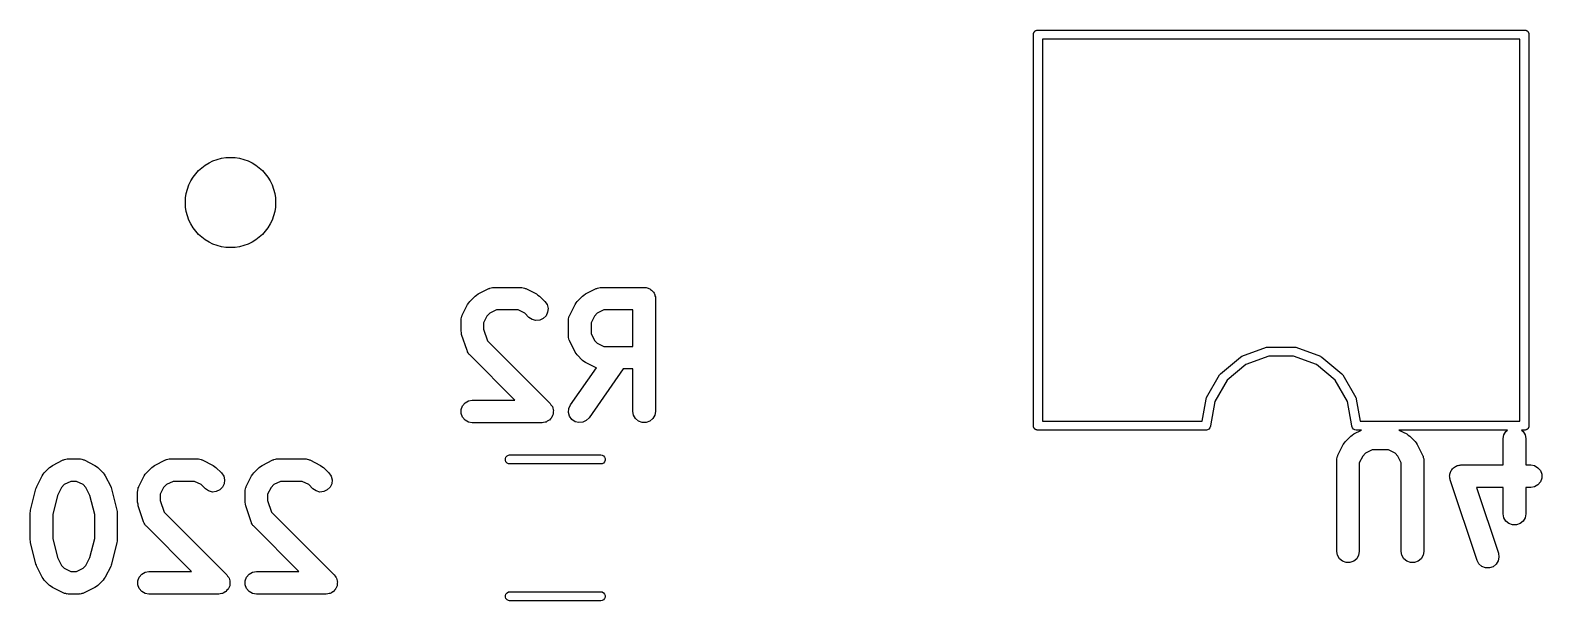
# Model space of a CAD drawing. Extents: x 81 to 161, y -172 to -32.
# Drawn here: x 103.76 to 123.86, y -108.16 to -100.57 of the extents above; entities that cross this region are included whole.
import ezdxf

# ---------------------------------------------------------------- set-up
doc = ezdxf.new("R2010")
doc.units = 0
doc.header["$MEASUREMENT"] = 0
doc.layers.add('BLACK', color=7, linetype='CONTINUOUS')

msp = doc.modelspace()

# ---------------------------------------------------------------- linework, layer by layer
at = {"layer": 'BLACK', "linetype": 'CONTINUOUS'}
for p, q in [((117.101, -100.616), (117.103, -100.611)), ((117.101, -100.621), (117.101, -100.616)), ((117.101, -105.832), (117.101, -100.621)), ((117.103, -100.611), (117.104, -100.606)), ((117.104, -100.606), (117.106, -100.601)), ((117.106, -100.601), (117.108, -100.596)), ((117.108, -100.596), (117.112, -100.592)), ((117.112, -100.592), (117.114, -100.587)), ((117.114, -100.587), (117.118, -100.584)), ((117.118, -100.584), (117.122, -100.58)), ((117.122, -100.58), (117.126, -100.577)), ((117.126, -100.577), (117.131, -100.574)), ((117.131, -100.574), (117.136, -100.572)), ((117.136, -100.572), (117.14, -100.569)), ((117.14, -100.569), (117.145, -100.568)), ((117.145, -100.568), (117.15, -100.567)), ((117.15, -100.567), (117.156, -100.567)), ((117.156, -100.567), (117.156, -100.567)), ((117.156, -100.567), (123.636, -100.567)), ((123.571, -100.687), (117.221, -100.687)), ((117.221, -100.687), (117.221, -105.767)), ((123.571, -105.767), (123.571, -100.687)), ((123.636, -100.567), (123.636, -100.567)), ((123.636, -100.567), (123.642, -100.567)), ((123.642, -100.567), (123.647, -100.568)), ((123.647, -100.568), (123.652, -100.569)), ((123.652, -100.569), (123.656, -100.572)), ((123.656, -100.572), (123.661, -100.574)), ((123.661, -100.574), (123.666, -100.577)), ((123.666, -100.577), (123.67, -100.58)), ((123.67, -100.58), (123.674, -100.584)), ((123.674, -100.584), (123.678, -100.587)), ((123.678, -100.587), (123.68, -100.592)), ((123.68, -100.592), (123.684, -100.596)), ((123.684, -100.596), (123.686, -100.601)), ((123.686, -100.601), (123.688, -100.606)), ((123.688, -100.606), (123.689, -100.611)), ((123.689, -100.611), (123.691, -100.616)), ((123.691, -100.616), (123.691, -100.621)), ((123.691, -100.621), (123.691, -100.621)), ((123.691, -100.621), (123.691, -105.832)), ((109.607, -104.175), (109.678, -104.104)), ((109.678, -104.104), (109.698, -104.09)), ((109.698, -104.09), (109.717, -104.076)), ((109.717, -104.076), (109.86, -104.004)), ((109.86, -104.004), (109.868, -104.002)), ((109.868, -104.002), (109.876, -103.998)), ((109.876, -103.998), (109.893, -103.995)), ((109.893, -103.995), (109.91, -103.99)), ((109.91, -103.99), (109.919, -103.99)), ((109.919, -103.99), (109.927, -103.989)), ((109.927, -103.989), (110.284, -103.989)), ((110.284, -103.989), (110.293, -103.99)), ((110.293, -103.99), (110.301, -103.99)), ((110.301, -103.99), (110.318, -103.995)), ((110.318, -103.995), (110.336, -103.998)), ((110.336, -103.998), (110.343, -104.002)), ((110.343, -104.002), (110.351, -104.004)), ((110.351, -104.004), (110.494, -104.076)), ((110.494, -104.076), (110.514, -104.09)), ((110.514, -104.09), (110.533, -104.104)), ((110.533, -104.104), (110.605, -104.175)), ((111.035, -104.175), (111.107, -104.104)), ((111.107, -104.104), (111.126, -104.09)), ((111.126, -104.09), (111.146, -104.076)), ((111.146, -104.076), (111.289, -104.004)), ((111.289, -104.004), (111.297, -104.002)), ((111.297, -104.002), (111.304, -103.998)), ((111.304, -103.998), (111.322, -103.995)), ((111.322, -103.995), (111.339, -103.99)), ((111.339, -103.99), (111.347, -103.99)), ((111.347, -103.99), (111.356, -103.989)), ((111.356, -103.989), (111.927, -103.989)), ((111.927, -103.989), (111.94, -103.991)), ((111.94, -103.991), (111.953, -103.991)), ((111.953, -103.991), (111.966, -103.995)), ((111.966, -103.995), (111.978, -103.998)), ((111.978, -103.998), (111.99, -104.004)), ((111.99, -104.004), (112.002, -104.009)), ((112.002, -104.009), (112.012, -104.017)), ((112.012, -104.017), (112.024, -104.024)), ((112.024, -104.024), (112.032, -104.034)), ((112.032, -104.034), (112.042, -104.042)), ((112.042, -104.042), (112.049, -104.054)), ((112.049, -104.054), (112.057, -104.064)), ((112.057, -104.064), (112.062, -104.076)), ((112.062, -104.076), (112.068, -104.087)), ((112.068, -104.087), (112.07, -104.1)), ((112.07, -104.1), (112.075, -104.113)), ((109.507, -104.357), (109.579, -104.214)), ((109.579, -104.214), (109.593, -104.195)), ((109.593, -104.195), (109.607, -104.175)), ((109.963, -104.289), (109.873, -104.333)), ((110.249, -104.289), (109.963, -104.289)), ((110.338, -104.333), (110.249, -104.289)), ((110.605, -104.175), (110.635, -104.218)), ((110.635, -104.218), (110.648, -104.268)), ((110.648, -104.268), (110.643, -104.32)), ((110.936, -104.357), (111.007, -104.214)), ((111.007, -104.214), (111.022, -104.195)), ((111.022, -104.195), (111.035, -104.175)), ((111.391, -104.289), (111.302, -104.333)), ((111.777, -104.289), (111.391, -104.289)), ((111.777, -104.774), (111.777, -104.289)), ((112.075, -104.113), (112.075, -104.126)), ((112.075, -104.126), (112.077, -104.139)), ((112.077, -104.139), (112.077, -105.639)), ((109.491, -104.424), (109.493, -104.416)), ((109.491, -104.567), (109.491, -104.424)), ((109.492, -104.407), (109.497, -104.39)), ((109.493, -104.416), (109.492, -104.407)), ((109.497, -104.39), (109.5, -104.373)), ((109.5, -104.373), (109.505, -104.365)), ((109.505, -104.365), (109.507, -104.357)), ((109.836, -104.37), (109.791, -104.46)), ((109.791, -104.46), (109.791, -104.543)), ((109.873, -104.333), (109.836, -104.37)), ((110.393, -104.387), (110.338, -104.333)), ((110.435, -104.417), (110.393, -104.387)), ((110.485, -104.431), (110.435, -104.417)), ((110.537, -104.426), (110.485, -104.431)), ((110.585, -104.404), (110.537, -104.426)), ((110.621, -104.367), (110.585, -104.404)), ((110.643, -104.32), (110.621, -104.367)), ((110.92, -104.424), (110.922, -104.416)), ((110.92, -104.639), (110.92, -104.424)), ((110.921, -104.407), (110.926, -104.39)), ((110.922, -104.416), (110.921, -104.407)), ((110.926, -104.39), (110.929, -104.373)), ((110.929, -104.373), (110.933, -104.365)), ((110.933, -104.365), (110.936, -104.357)), ((111.265, -104.37), (111.22, -104.46)), ((111.22, -104.46), (111.22, -104.603)), ((111.302, -104.333), (111.265, -104.37)), ((109.496, -104.591), (109.491, -104.567)), ((109.499, -104.615), (109.496, -104.591)), ((109.571, -104.829), (109.499, -104.615)), ((109.791, -104.543), (109.844, -104.7)), ((109.844, -104.7), (110.676, -105.533)), ((110.922, -104.647), (110.92, -104.639)), ((110.921, -104.656), (110.922, -104.647)), ((110.926, -104.673), (110.921, -104.656)), ((110.929, -104.69), (110.926, -104.673)), ((110.933, -104.697), (110.929, -104.69)), ((110.936, -104.706), (110.933, -104.697)), ((111.007, -104.849), (110.936, -104.706)), ((111.22, -104.603), (111.265, -104.693)), ((111.265, -104.693), (111.302, -104.73)), ((109.575, -104.836), (109.571, -104.829)), ((109.577, -104.845), (109.575, -104.836)), ((109.587, -104.859), (109.577, -104.845)), ((109.595, -104.875), (109.587, -104.859)), ((109.602, -104.88), (109.595, -104.875)), ((109.607, -104.887), (109.602, -104.88)), ((110.208, -105.489), (109.607, -104.887)), ((111.022, -104.868), (111.007, -104.849)), ((111.035, -104.887), (111.022, -104.868)), ((111.107, -104.959), (111.035, -104.887)), ((111.302, -104.73), (111.391, -104.774)), ((111.391, -104.774), (111.777, -104.774)), ((119.857, -104.915), (119.875, -104.904)), ((119.875, -104.904), (120.202, -104.785)), ((120.233, -104.902), (119.926, -105.013)), ((120.202, -104.785), (120.222, -104.782)), ((120.222, -104.782), (120.57, -104.782)), ((120.559, -104.902), (120.233, -104.902)), ((120.866, -105.013), (120.559, -104.902)), ((120.57, -104.782), (120.59, -104.785)), ((120.59, -104.785), (120.917, -104.904)), ((120.917, -104.904), (120.917, -104.904)), ((120.917, -104.904), (120.925, -104.909)), ((120.925, -104.909), (120.935, -104.915)), ((110.947, -105.553), (111.292, -105.06)), ((111.126, -104.973), (111.107, -104.959)), ((111.146, -104.987), (111.126, -104.973)), ((111.289, -105.058), (111.146, -104.987)), ((111.648, -105.074), (111.193, -105.725)), ((111.292, -105.06), (111.289, -105.058)), ((111.777, -105.074), (111.648, -105.074)), ((111.777, -105.639), (111.777, -105.074)), ((119.591, -105.138), (119.857, -104.915)), ((119.926, -105.013), (119.677, -105.223)), ((121.115, -105.223), (120.866, -105.013)), ((120.935, -104.915), (120.935, -104.915)), ((120.935, -104.915), (121.201, -105.138)), ((119.404, -105.455), (119.578, -105.154)), ((119.677, -105.223), (119.514, -105.505)), ((119.578, -105.154), (119.591, -105.139)), ((119.578, -105.154), (119.578, -105.154)), ((119.591, -105.139), (119.591, -105.138)), ((119.591, -105.138), (119.591, -105.138)), ((121.278, -105.505), (121.115, -105.223)), ((121.201, -105.138), (121.201, -105.138)), ((121.201, -105.138), (121.201, -105.139)), ((121.201, -105.139), (121.214, -105.154)), ((121.214, -105.154), (121.214, -105.154)), ((121.214, -105.154), (121.388, -105.455)), ((109.545, -105.524), (109.59, -105.498)), ((109.59, -105.498), (109.641, -105.489)), ((109.641, -105.489), (110.208, -105.489)), ((119.346, -105.767), (119.397, -105.474)), ((119.397, -105.474), (119.404, -105.455)), ((119.404, -105.455), (119.404, -105.455)), ((119.514, -105.505), (119.456, -105.832)), ((121.336, -105.832), (121.278, -105.505)), ((121.388, -105.455), (121.388, -105.455)), ((121.388, -105.455), (121.391, -105.463)), ((121.391, -105.463), (121.395, -105.474)), ((121.395, -105.474), (121.395, -105.474)), ((121.395, -105.474), (121.446, -105.767)), ((109.494, -105.613), (109.512, -105.564)), ((109.494, -105.665), (109.494, -105.613)), ((109.512, -105.714), (109.494, -105.665)), ((109.512, -105.564), (109.545, -105.524)), ((109.545, -105.753), (109.512, -105.714)), ((110.676, -105.533), (110.687, -105.549)), ((110.687, -105.549), (110.7, -105.564)), ((110.7, -105.714), (110.696, -105.719)), ((110.7, -105.564), (110.702, -105.57)), ((110.707, -105.695), (110.7, -105.714)), ((110.702, -105.57), (110.706, -105.575)), ((110.706, -105.575), (110.711, -105.594)), ((110.715, -105.677), (110.707, -105.695)), ((110.711, -105.594), (110.718, -105.613)), ((110.718, -105.665), (110.715, -105.671)), ((110.715, -105.671), (110.715, -105.677)), ((110.718, -105.613), (110.718, -105.619)), ((110.718, -105.619), (110.719, -105.625)), ((110.719, -105.625), (110.718, -105.645)), ((110.718, -105.645), (110.718, -105.665)), ((110.921, -105.652), (110.925, -105.6)), ((110.934, -105.702), (110.921, -105.652)), ((110.925, -105.6), (110.947, -105.553)), ((110.964, -105.745), (110.934, -105.702)), ((111.786, -105.69), (111.777, -105.639)), ((111.812, -105.735), (111.786, -105.69)), ((112.068, -105.69), (112.042, -105.735)), ((112.077, -105.639), (112.068, -105.69)), ((109.59, -105.78), (109.545, -105.753)), ((109.641, -105.789), (109.59, -105.78)), ((110.57, -105.789), (109.641, -105.789)), ((110.589, -105.785), (110.57, -105.789)), ((110.609, -105.783), (110.589, -105.785)), ((110.615, -105.781), (110.609, -105.783)), ((110.621, -105.78), (110.615, -105.781)), ((110.638, -105.77), (110.621, -105.78)), ((110.656, -105.761), (110.638, -105.77)), ((110.661, -105.757), (110.656, -105.761)), ((110.666, -105.753), (110.661, -105.757)), ((110.679, -105.738), (110.666, -105.753)), ((110.693, -105.725), (110.679, -105.738)), ((110.696, -105.719), (110.693, -105.725)), ((111.007, -105.775), (110.964, -105.745)), ((111.057, -105.788), (111.007, -105.775)), ((111.109, -105.783), (111.057, -105.788)), ((111.156, -105.761), (111.109, -105.783)), ((111.193, -105.725), (111.156, -105.761)), ((111.852, -105.768), (111.812, -105.735)), ((111.901, -105.786), (111.852, -105.768)), ((111.953, -105.786), (111.901, -105.786)), ((112.002, -105.768), (111.953, -105.786)), ((112.042, -105.735), (112.002, -105.768)), ((117.101, -105.837), (117.101, -105.832)), ((117.101, -105.832), (117.101, -105.832)), ((117.103, -105.842), (117.101, -105.837)), ((117.104, -105.847), (117.103, -105.842)), ((117.106, -105.852), (117.104, -105.847)), ((117.108, -105.857), (117.106, -105.852)), ((117.112, -105.861), (117.108, -105.857)), ((117.114, -105.866), (117.112, -105.861)), ((117.118, -105.869), (117.114, -105.866)), ((117.122, -105.873), (117.118, -105.869)), ((117.126, -105.876), (117.122, -105.873)), ((117.131, -105.879), (117.126, -105.876)), ((117.136, -105.881), (117.131, -105.879)), ((117.14, -105.884), (117.136, -105.881)), ((117.145, -105.885), (117.14, -105.884)), ((117.15, -105.887), (117.145, -105.885)), ((117.156, -105.887), (117.15, -105.887)), ((119.401, -105.887), (117.156, -105.887)), ((117.156, -105.887), (117.156, -105.887)), ((117.221, -105.767), (119.346, -105.767)), ((119.417, -105.884), (119.401, -105.887)), ((119.435, -105.873), (119.417, -105.884)), ((119.449, -105.857), (119.435, -105.873)), ((119.456, -105.837), (119.449, -105.857)), ((119.456, -105.832), (119.456, -105.837)), ((121.336, -105.837), (121.336, -105.832)), ((121.343, -105.857), (121.336, -105.837)), ((121.357, -105.873), (121.343, -105.857)), ((121.375, -105.884), (121.357, -105.873)), ((121.361, -105.939), (121.465, -105.887)), ((121.391, -105.887), (121.375, -105.884)), ((121.465, -105.887), (121.391, -105.887)), ((121.446, -105.767), (123.571, -105.767)), ((123.406, -105.887), (121.962, -105.887)), ((121.962, -105.887), (122.067, -105.939)), ((123.358, -105.95), (123.385, -105.905)), ((123.385, -105.905), (123.406, -105.887)), ((123.636, -105.887), (123.592, -105.887)), ((123.592, -105.887), (123.614, -105.905)), ((123.614, -105.905), (123.64, -105.95)), ((123.642, -105.887), (123.636, -105.887)), ((123.636, -105.887), (123.636, -105.887)), ((123.647, -105.885), (123.642, -105.887)), ((123.652, -105.884), (123.647, -105.885)), ((123.656, -105.881), (123.652, -105.884)), ((123.661, -105.879), (123.656, -105.881)), ((123.666, -105.876), (123.661, -105.879)), ((123.67, -105.873), (123.666, -105.876)), ((123.674, -105.869), (123.67, -105.873)), ((123.678, -105.866), (123.674, -105.869)), ((123.68, -105.861), (123.678, -105.866)), ((123.684, -105.857), (123.68, -105.861)), ((123.686, -105.852), (123.684, -105.857)), ((123.688, -105.847), (123.686, -105.852)), ((123.689, -105.842), (123.688, -105.847)), ((123.691, -105.837), (123.689, -105.842)), ((123.691, -105.832), (123.691, -105.832)), ((123.691, -105.832), (123.691, -105.837)), ((121.151, -106.22), (121.222, -106.077)), ((121.222, -106.077), (121.237, -106.058)), ((121.237, -106.058), (121.251, -106.038)), ((121.251, -106.038), (121.322, -105.967)), ((121.322, -105.967), (121.342, -105.953)), ((121.342, -105.953), (121.361, -105.939)), ((122.067, -105.939), (122.086, -105.953)), ((122.086, -105.953), (122.105, -105.967)), ((122.105, -105.967), (122.177, -106.038)), ((122.177, -106.038), (122.191, -106.058)), ((122.191, -106.058), (122.205, -106.077)), ((122.205, -106.077), (122.276, -106.22)), ((123.349, -106.001), (123.358, -105.95)), ((123.349, -106.351), (123.349, -106.001)), ((123.64, -105.95), (123.649, -106.001)), ((123.649, -106.001), (123.649, -106.351)), ((104.06, -106.356), (104.203, -106.284)), ((104.203, -106.284), (104.211, -106.282)), ((104.211, -106.282), (104.219, -106.278)), ((104.219, -106.278), (104.236, -106.275)), ((104.236, -106.275), (104.253, -106.27)), ((104.253, -106.27), (104.261, -106.27)), ((104.261, -106.27), (104.27, -106.269)), ((104.27, -106.269), (104.413, -106.269)), ((104.413, -106.269), (104.421, -106.27)), ((104.421, -106.27), (104.43, -106.27)), ((104.43, -106.27), (104.447, -106.275)), ((104.447, -106.275), (104.464, -106.278)), ((104.464, -106.278), (104.472, -106.282)), ((104.472, -106.282), (104.48, -106.284)), ((104.48, -106.284), (104.623, -106.356)), ((105.417, -106.356), (105.56, -106.284)), ((105.56, -106.284), (105.568, -106.282)), ((105.568, -106.282), (105.576, -106.278)), ((105.576, -106.278), (105.593, -106.275)), ((105.593, -106.275), (105.61, -106.27)), ((105.61, -106.27), (105.619, -106.27)), ((105.619, -106.27), (105.627, -106.269)), ((105.627, -106.269), (105.984, -106.269)), ((105.984, -106.269), (105.993, -106.27)), ((105.993, -106.27), (106.001, -106.27)), ((106.001, -106.27), (106.018, -106.275)), ((106.018, -106.275), (106.036, -106.278)), ((106.036, -106.278), (106.043, -106.282)), ((106.043, -106.282), (106.051, -106.284)), ((106.051, -106.284), (106.194, -106.356)), ((106.846, -106.356), (106.989, -106.284)), ((106.989, -106.284), (106.997, -106.282)), ((106.997, -106.282), (107.004, -106.278)), ((107.004, -106.278), (107.022, -106.275)), ((107.022, -106.275), (107.039, -106.27)), ((107.039, -106.27), (107.047, -106.27)), ((107.047, -106.27), (107.056, -106.269)), ((107.056, -106.269), (107.413, -106.269)), ((107.413, -106.269), (107.421, -106.27)), ((107.421, -106.27), (107.43, -106.27)), ((107.43, -106.27), (107.447, -106.275)), ((107.447, -106.275), (107.464, -106.278)), ((107.464, -106.278), (107.472, -106.282)), ((107.472, -106.282), (107.48, -106.284)), ((107.48, -106.284), (107.623, -106.356)), ((110.082, -106.267), (110.089, -106.248)), ((110.082, -106.289), (110.082, -106.267)), ((110.089, -106.308), (110.082, -106.289)), ((110.089, -106.248), (110.103, -106.231)), ((110.103, -106.325), (110.089, -106.308)), ((110.103, -106.231), (110.121, -106.221)), ((110.121, -106.221), (110.137, -106.218)), ((110.137, -106.218), (111.351, -106.218)), ((111.351, -106.218), (111.367, -106.221)), ((111.367, -106.221), (111.385, -106.231)), ((111.385, -106.231), (111.399, -106.248)), ((111.399, -106.308), (111.385, -106.325)), ((111.399, -106.248), (111.406, -106.267)), ((111.406, -106.289), (111.399, -106.308)), ((111.406, -106.267), (111.406, -106.289)), ((121.135, -106.287), (121.137, -106.279)), ((121.135, -107.501), (121.135, -106.287)), ((121.136, -106.27), (121.141, -106.253)), ((121.137, -106.279), (121.136, -106.27)), ((121.141, -106.253), (121.144, -106.236)), ((121.144, -106.236), (121.149, -106.228)), ((121.149, -106.228), (121.151, -106.22)), ((121.48, -106.233), (121.435, -106.323)), ((121.517, -106.196), (121.48, -106.233)), ((121.606, -106.151), (121.517, -106.196)), ((121.821, -106.151), (121.606, -106.151)), ((121.911, -106.196), (121.821, -106.151)), ((121.948, -106.233), (121.911, -106.196)), ((121.992, -106.323), (121.948, -106.233)), ((122.276, -106.22), (122.279, -106.228)), ((122.279, -106.228), (122.283, -106.236)), ((122.283, -106.236), (122.286, -106.253)), ((122.286, -106.253), (122.291, -106.27)), ((122.291, -106.27), (122.291, -106.279)), ((122.291, -106.279), (122.292, -106.287)), ((122.292, -106.287), (122.292, -107.501)), ((103.85, -106.637), (103.922, -106.494)), ((103.922, -106.494), (103.936, -106.475)), ((103.936, -106.475), (103.95, -106.455)), ((103.95, -106.455), (104.021, -106.384)), ((104.021, -106.384), (104.041, -106.37)), ((104.041, -106.37), (104.06, -106.356)), ((104.623, -106.356), (104.642, -106.37)), ((104.642, -106.37), (104.662, -106.384)), ((104.662, -106.384), (104.733, -106.455)), ((104.733, -106.455), (104.747, -106.475)), ((104.747, -106.475), (104.761, -106.494)), ((104.761, -106.494), (104.833, -106.637)), ((105.207, -106.637), (105.279, -106.494)), ((105.279, -106.494), (105.293, -106.475)), ((105.293, -106.475), (105.307, -106.455)), ((105.307, -106.455), (105.378, -106.384)), ((105.378, -106.384), (105.398, -106.37)), ((105.398, -106.37), (105.417, -106.356)), ((106.194, -106.356), (106.214, -106.37)), ((106.214, -106.37), (106.233, -106.384)), ((106.233, -106.384), (106.305, -106.455)), ((106.305, -106.455), (106.335, -106.498)), ((106.335, -106.498), (106.348, -106.548)), ((106.636, -106.637), (106.707, -106.494)), ((106.707, -106.494), (106.722, -106.475)), ((106.722, -106.475), (106.735, -106.455)), ((106.735, -106.455), (106.807, -106.384)), ((106.807, -106.384), (106.826, -106.37)), ((106.826, -106.37), (106.846, -106.356)), ((107.623, -106.356), (107.642, -106.37)), ((107.642, -106.37), (107.662, -106.384)), ((107.662, -106.384), (107.733, -106.455)), ((107.733, -106.455), (107.763, -106.498)), ((107.763, -106.498), (107.777, -106.548)), ((110.121, -106.335), (110.103, -106.325)), ((110.137, -106.338), (110.121, -106.335)), ((111.351, -106.338), (110.137, -106.338)), ((111.367, -106.335), (111.351, -106.338)), ((111.385, -106.325), (111.367, -106.335)), ((121.435, -106.323), (121.435, -107.501)), ((121.992, -107.501), (121.992, -106.323)), ((122.635, -106.497), (122.637, -106.486)), ((122.637, -106.512), (122.635, -106.497)), ((122.637, -106.475), (122.643, -106.461)), ((122.637, -106.486), (122.637, -106.475)), ((122.637, -106.527), (122.637, -106.512)), ((122.643, -106.461), (122.646, -106.446)), ((122.646, -106.446), (122.651, -106.437)), ((122.651, -106.437), (122.655, -106.426)), ((122.655, -106.426), (122.665, -106.415)), ((122.665, -106.415), (122.673, -106.402)), ((122.673, -106.402), (122.682, -106.395)), ((122.682, -106.395), (122.689, -106.387)), ((122.689, -106.387), (122.702, -106.379)), ((122.702, -106.379), (122.714, -106.37)), ((122.714, -106.37), (122.724, -106.366)), ((122.724, -106.366), (122.734, -106.36)), ((122.734, -106.36), (122.749, -106.358)), ((122.749, -106.358), (122.763, -106.353)), ((122.763, -106.353), (122.774, -106.353)), ((122.774, -106.353), (122.785, -106.351)), ((122.785, -106.351), (123.349, -106.351)), ((123.649, -106.351), (123.714, -106.351)), ((123.714, -106.351), (123.765, -106.36)), ((123.765, -106.36), (123.81, -106.387)), ((123.81, -106.387), (123.844, -106.426)), ((123.844, -106.426), (123.861, -106.475)), ((123.861, -106.475), (123.861, -106.527)), ((103.767, -106.954), (103.839, -106.668)), ((103.839, -106.668), (103.845, -106.653)), ((103.845, -106.653), (103.85, -106.637)), ((104.179, -106.65), (104.126, -106.757)), ((104.216, -106.613), (104.179, -106.65)), ((104.305, -106.569), (104.216, -106.613)), ((104.377, -106.569), (104.305, -106.569)), ((104.467, -106.613), (104.377, -106.569)), ((104.504, -106.65), (104.467, -106.613)), ((104.557, -106.757), (104.504, -106.65)), ((104.833, -106.637), (104.837, -106.653)), ((104.837, -106.653), (104.844, -106.668)), ((104.844, -106.668), (104.916, -106.954)), ((105.191, -106.704), (105.193, -106.696)), ((105.191, -106.847), (105.191, -106.704)), ((105.192, -106.687), (105.197, -106.67)), ((105.193, -106.696), (105.192, -106.687)), ((105.197, -106.67), (105.2, -106.653)), ((105.2, -106.653), (105.205, -106.645)), ((105.205, -106.645), (105.207, -106.637)), ((105.536, -106.65), (105.491, -106.74)), ((105.573, -106.613), (105.536, -106.65)), ((105.663, -106.569), (105.573, -106.613)), ((105.949, -106.569), (105.663, -106.569)), ((106.038, -106.613), (105.949, -106.569)), ((106.093, -106.667), (106.038, -106.613)), ((106.135, -106.697), (106.093, -106.667)), ((106.185, -106.711), (106.135, -106.697)), ((106.237, -106.706), (106.185, -106.711)), ((106.285, -106.684), (106.237, -106.706)), ((106.321, -106.647), (106.285, -106.684)), ((106.343, -106.6), (106.321, -106.647)), ((106.348, -106.548), (106.343, -106.6)), ((106.62, -106.704), (106.622, -106.696)), ((106.62, -106.847), (106.62, -106.704)), ((106.621, -106.687), (106.626, -106.67)), ((106.622, -106.696), (106.621, -106.687)), ((106.626, -106.67), (106.629, -106.653)), ((106.629, -106.653), (106.633, -106.645)), ((106.633, -106.645), (106.636, -106.637)), ((106.965, -106.65), (106.92, -106.74)), ((107.002, -106.613), (106.965, -106.65)), ((107.091, -106.569), (107.002, -106.613)), ((107.377, -106.569), (107.091, -106.569)), ((107.467, -106.613), (107.377, -106.569)), ((107.521, -106.667), (107.467, -106.613)), ((107.564, -106.697), (107.521, -106.667)), ((107.614, -106.711), (107.564, -106.697)), ((107.666, -106.706), (107.614, -106.711)), ((107.713, -106.684), (107.666, -106.706)), ((107.75, -106.647), (107.713, -106.684)), ((107.772, -106.6), (107.75, -106.647)), ((107.777, -106.548), (107.772, -106.6)), ((122.641, -106.538), (122.637, -106.527)), ((122.643, -106.549), (122.641, -106.538)), ((123, -107.62), (122.643, -106.549)), ((123.349, -106.651), (122.993, -106.651)), ((122.993, -106.651), (123.285, -107.525)), ((123.349, -107.001), (123.349, -106.651)), ((123.714, -106.651), (123.649, -106.651)), ((123.649, -106.651), (123.649, -107.001)), ((123.765, -106.642), (123.714, -106.651)), ((123.81, -106.616), (123.765, -106.642)), ((123.844, -106.576), (123.81, -106.616)), ((123.861, -106.527), (123.844, -106.576)), ((104.126, -106.757), (104.063, -107.008)), ((104.62, -107.008), (104.557, -106.757)), ((105.196, -106.871), (105.191, -106.847)), ((105.199, -106.895), (105.196, -106.871)), ((105.271, -107.109), (105.199, -106.895)), ((105.491, -106.74), (105.491, -106.823)), ((105.491, -106.823), (105.544, -106.98)), ((106.624, -106.871), (106.62, -106.847)), ((106.628, -106.895), (106.624, -106.871)), ((106.699, -107.109), (106.628, -106.895)), ((106.92, -106.74), (106.92, -106.823)), ((106.92, -106.823), (106.973, -106.98)), ((103.763, -106.99), (103.766, -106.972)), ((103.763, -107.347), (103.763, -106.99)), ((103.766, -106.972), (103.767, -106.954)), ((104.063, -107.008), (104.063, -107.329)), ((104.62, -107.329), (104.62, -107.008)), ((104.916, -106.954), (104.917, -106.972)), ((104.917, -106.972), (104.92, -106.99)), ((104.92, -106.99), (104.92, -107.347)), ((105.275, -107.116), (105.271, -107.109)), ((105.277, -107.125), (105.275, -107.116)), ((105.544, -106.98), (106.376, -107.813)), ((106.703, -107.116), (106.699, -107.109)), ((106.705, -107.125), (106.703, -107.116)), ((106.973, -106.98), (107.805, -107.813)), ((123.358, -107.053), (123.349, -107.001)), ((123.385, -107.098), (123.358, -107.053)), ((123.424, -107.131), (123.385, -107.098)), ((123.614, -107.098), (123.574, -107.131)), ((123.64, -107.053), (123.614, -107.098)), ((123.649, -107.001), (123.64, -107.053)), ((105.287, -107.139), (105.277, -107.125)), ((105.295, -107.155), (105.287, -107.139)), ((105.302, -107.16), (105.295, -107.155)), ((105.307, -107.167), (105.302, -107.16)), ((105.908, -107.769), (105.307, -107.167)), ((106.716, -107.139), (106.705, -107.125)), ((106.724, -107.155), (106.716, -107.139)), ((106.73, -107.16), (106.724, -107.155)), ((106.735, -107.167), (106.73, -107.16)), ((107.336, -107.769), (106.735, -107.167)), ((123.473, -107.149), (123.424, -107.131)), ((123.525, -107.149), (123.473, -107.149)), ((123.574, -107.131), (123.525, -107.149)), ((103.766, -107.365), (103.763, -107.347)), ((103.767, -107.384), (103.766, -107.365)), ((103.839, -107.669), (103.767, -107.384)), ((104.063, -107.329), (104.126, -107.581)), ((104.557, -107.581), (104.62, -107.329)), ((104.916, -107.384), (104.844, -107.669)), ((104.917, -107.365), (104.916, -107.384)), ((104.92, -107.347), (104.917, -107.365)), ((121.144, -107.553), (121.135, -107.501)), ((121.435, -107.501), (121.426, -107.553)), ((122.001, -107.553), (121.992, -107.501)), ((122.292, -107.501), (122.283, -107.553)), ((103.845, -107.684), (103.839, -107.669)), ((103.85, -107.7), (103.845, -107.684)), ((103.922, -107.843), (103.85, -107.7)), ((104.126, -107.581), (104.179, -107.687)), ((104.179, -107.687), (104.216, -107.724)), ((104.216, -107.724), (104.305, -107.769)), ((104.377, -107.769), (104.467, -107.724)), ((104.467, -107.724), (104.504, -107.687)), ((104.504, -107.687), (104.557, -107.581)), ((104.833, -107.7), (104.761, -107.843)), ((104.837, -107.684), (104.833, -107.7)), ((104.844, -107.669), (104.837, -107.684)), ((121.17, -107.598), (121.144, -107.553)), ((121.21, -107.631), (121.17, -107.598)), ((121.259, -107.649), (121.21, -107.631)), ((121.311, -107.649), (121.259, -107.649)), ((121.36, -107.631), (121.311, -107.649)), ((121.4, -107.598), (121.36, -107.631)), ((121.426, -107.553), (121.4, -107.598)), ((122.027, -107.598), (122.001, -107.553)), ((122.067, -107.631), (122.027, -107.598)), ((122.116, -107.649), (122.067, -107.631)), ((122.168, -107.649), (122.116, -107.649)), ((122.217, -107.631), (122.168, -107.649)), ((122.257, -107.598), (122.217, -107.631)), ((122.283, -107.553), (122.257, -107.598)), ((123.025, -107.666), (123, -107.62)), ((123.064, -107.701), (123.025, -107.666)), ((123.112, -107.72), (123.064, -107.701)), ((123.164, -107.721), (123.112, -107.72)), ((123.214, -107.705), (123.164, -107.721)), ((123.255, -107.672), (123.214, -107.705)), ((123.282, -107.628), (123.255, -107.672)), ((123.292, -107.577), (123.282, -107.628)), ((123.285, -107.525), (123.292, -107.577)), ((103.936, -107.862), (103.922, -107.843)), ((103.95, -107.882), (103.936, -107.862)), ((104.021, -107.953), (103.95, -107.882)), ((104.305, -107.769), (104.377, -107.769)), ((104.733, -107.882), (104.662, -107.953)), ((104.747, -107.862), (104.733, -107.882)), ((104.761, -107.843), (104.747, -107.862)), ((105.194, -107.893), (105.212, -107.844)), ((105.194, -107.945), (105.194, -107.893)), ((105.212, -107.844), (105.245, -107.804)), ((105.245, -107.804), (105.29, -107.778)), ((105.29, -107.778), (105.341, -107.769)), ((105.341, -107.769), (105.908, -107.769)), ((106.376, -107.813), (106.387, -107.829)), ((106.387, -107.829), (106.4, -107.844)), ((106.4, -107.844), (106.402, -107.85)), ((106.402, -107.85), (106.406, -107.855)), ((106.406, -107.855), (106.411, -107.874)), ((106.411, -107.874), (106.418, -107.893)), ((106.418, -107.893), (106.418, -107.899)), ((106.418, -107.899), (106.419, -107.905)), ((106.419, -107.905), (106.418, -107.925)), ((106.418, -107.925), (106.418, -107.945)), ((106.622, -107.893), (106.64, -107.844)), ((106.622, -107.945), (106.622, -107.893)), ((106.64, -107.844), (106.674, -107.804)), ((106.674, -107.804), (106.719, -107.778)), ((106.719, -107.778), (106.77, -107.769)), ((106.77, -107.769), (107.336, -107.769)), ((107.805, -107.813), (107.816, -107.829)), ((107.816, -107.829), (107.828, -107.844)), ((107.828, -107.844), (107.831, -107.85)), ((107.831, -107.85), (107.835, -107.855)), ((107.835, -107.855), (107.84, -107.874)), ((107.84, -107.874), (107.846, -107.893)), ((107.846, -107.893), (107.846, -107.899)), ((107.846, -107.899), (107.848, -107.905)), ((107.848, -107.905), (107.846, -107.925)), ((107.846, -107.925), (107.846, -107.945)), ((104.041, -107.967), (104.021, -107.953)), ((104.06, -107.981), (104.041, -107.967)), ((104.203, -108.053), (104.06, -107.981)), ((104.211, -108.055), (104.203, -108.053)), ((104.219, -108.06), (104.211, -108.055)), ((104.236, -108.063), (104.219, -108.06)), ((104.253, -108.068), (104.236, -108.063)), ((104.261, -108.067), (104.253, -108.068)), ((104.27, -108.069), (104.261, -108.067)), ((104.413, -108.069), (104.27, -108.069)), ((104.421, -108.067), (104.413, -108.069)), ((104.43, -108.068), (104.421, -108.067)), ((104.447, -108.063), (104.43, -108.068)), ((104.464, -108.06), (104.447, -108.063)), ((104.472, -108.055), (104.464, -108.06)), ((104.48, -108.053), (104.472, -108.055)), ((104.623, -107.981), (104.48, -108.053)), ((104.642, -107.967), (104.623, -107.981)), ((104.662, -107.953), (104.642, -107.967)), ((105.212, -107.994), (105.194, -107.945)), ((105.245, -108.033), (105.212, -107.994)), ((105.29, -108.06), (105.245, -108.033)), ((105.341, -108.069), (105.29, -108.06)), ((106.27, -108.069), (105.341, -108.069)), ((106.289, -108.065), (106.27, -108.069)), ((106.309, -108.063), (106.289, -108.065)), ((106.315, -108.061), (106.309, -108.063)), ((106.321, -108.06), (106.315, -108.061)), ((106.338, -108.05), (106.321, -108.06)), ((106.356, -108.041), (106.338, -108.05)), ((106.361, -108.037), (106.356, -108.041)), ((106.366, -108.033), (106.361, -108.037)), ((106.379, -108.018), (106.366, -108.033)), ((106.393, -108.005), (106.379, -108.018)), ((106.396, -107.999), (106.393, -108.005)), ((106.4, -107.994), (106.396, -107.999)), ((106.407, -107.975), (106.4, -107.994)), ((106.415, -107.957), (106.407, -107.975)), ((106.418, -107.945), (106.415, -107.951)), ((106.415, -107.951), (106.415, -107.957)), ((106.64, -107.994), (106.622, -107.945)), ((106.674, -108.033), (106.64, -107.994)), ((106.719, -108.06), (106.674, -108.033)), ((106.77, -108.069), (106.719, -108.06)), ((107.699, -108.069), (106.77, -108.069)), ((107.718, -108.065), (107.699, -108.069)), ((107.737, -108.063), (107.718, -108.065)), ((107.743, -108.061), (107.737, -108.063)), ((107.75, -108.06), (107.743, -108.061)), ((107.767, -108.05), (107.75, -108.06)), ((107.785, -108.041), (107.767, -108.05)), ((107.789, -108.037), (107.785, -108.041)), ((107.795, -108.033), (107.789, -108.037)), ((107.808, -108.018), (107.795, -108.033)), ((107.821, -108.005), (107.808, -108.018)), ((107.824, -107.999), (107.821, -108.005)), ((107.828, -107.994), (107.824, -107.999)), ((107.835, -107.975), (107.828, -107.994)), ((107.843, -107.957), (107.835, -107.975)), ((107.844, -107.951), (107.843, -107.957)), ((107.846, -107.945), (107.844, -107.951)), ((110.082, -108.087), (110.089, -108.068)), ((110.082, -108.109), (110.082, -108.087)), ((110.089, -108.128), (110.082, -108.109)), ((110.089, -108.068), (110.103, -108.051)), ((110.103, -108.051), (110.121, -108.041)), ((110.121, -108.041), (110.137, -108.038)), ((110.137, -108.038), (111.351, -108.038)), ((111.351, -108.038), (111.367, -108.041)), ((111.367, -108.041), (111.385, -108.051)), ((111.385, -108.051), (111.399, -108.068)), ((111.399, -108.068), (111.406, -108.087)), ((111.406, -108.109), (111.399, -108.128)), ((111.406, -108.087), (111.406, -108.109)), ((110.103, -108.145), (110.089, -108.128)), ((110.121, -108.155), (110.103, -108.145)), ((110.137, -108.158), (110.121, -108.155)), ((111.351, -108.158), (110.137, -108.158)), ((111.367, -108.155), (111.351, -108.158)), ((111.385, -108.145), (111.367, -108.155)), ((111.399, -108.128), (111.385, -108.145))]:
    msp.add_line(p, q, dxfattribs=at)
at = {"layer": 'BLACK'}
msp.add_circle((106.426, -102.859), 0.6, dxfattribs=at)
msp.add_circle((106.426, -102.859), 0.6, dxfattribs=at)

doc.saveas('drawing.dxf')
